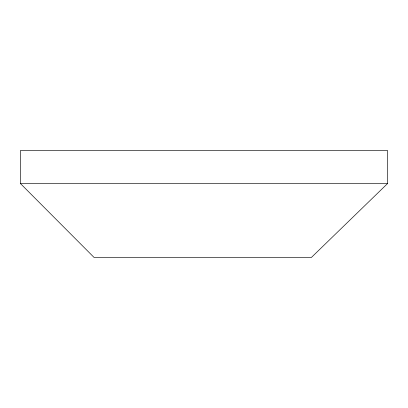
<?xml version="1.0" encoding="UTF-8"?>
<svg xmlns="http://www.w3.org/2000/svg" width="408" height="408" viewBox="0 0 408 408"><rect width="100%" height="100%" fill="white"/><g stroke="black" fill="none" stroke-linecap="round" stroke-linejoin="round"><path stroke-width="0.61" d="M387.6 183.518L311.375 257.474L94.095 257.474L20.4 183.518L20.4 150.526L387.6 150.526L387.6 183.518L20.4 183.518"/></g></svg>
